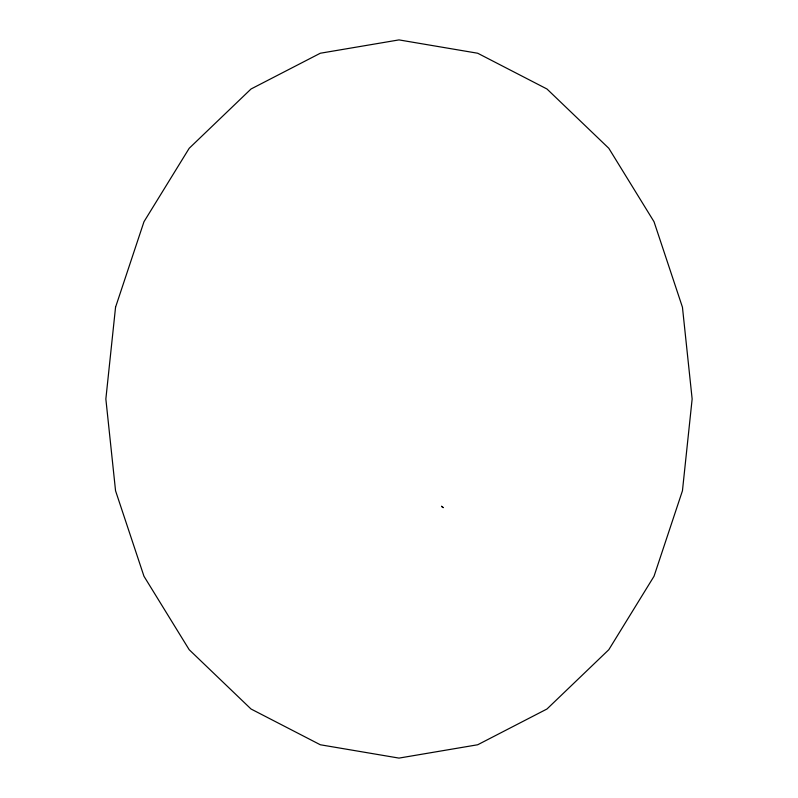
<?xml version="1.0" encoding="UTF-8"?>
<svg xmlns="http://www.w3.org/2000/svg" width="798" height="798" viewBox="0 0 798 798"><rect width="100%" height="100%" fill="white"/><g stroke="black" fill="none" stroke-linecap="round" stroke-linejoin="round"><path stroke-width="1.2" d="M115.55 307.23L105.855 399L115.55 490.77L143.979 576.276L189.196 649.712L251.021 709.003L320.307 744.763L399 758.1L477.693 744.763L546.979 709.003L608.804 649.712L654.021 576.276L682.45 490.77L692.145 399L682.45 307.23L654.021 221.724L608.804 148.288L546.979 88.997L477.693 53.237L399 39.9L320.307 53.237L251.021 88.997L189.196 148.288L143.979 221.724L115.55 307.23M441.573 506.331L443.179 507.598L441.573 506.331"/></g></svg>
